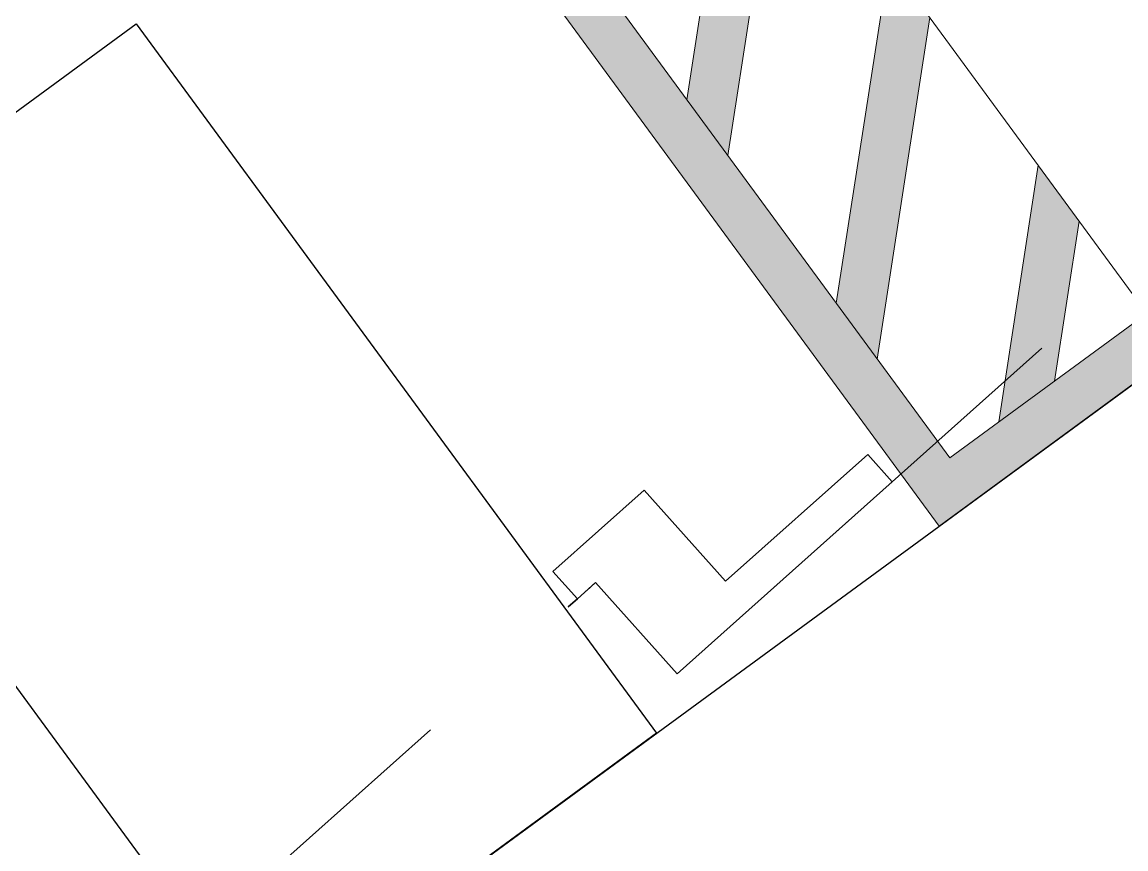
# Model space of a CAD drawing. Header units: millimetres. Extents: x 75184266 to 76346726, y -35850126 to -33679385.
# Drawn here: x 75397275 to 75401790, y -34522563 to -34519179 of the extents above; entities that cross this region are included whole.
import ezdxf

# ---------------------------------------------------------------- set-up
doc = ezdxf.new("R2010")
doc.units = ezdxf.units.MM
doc.header["$LTSCALE"] = 50
doc.header["$MEASUREMENT"] = 0
doc.linetypes.add('XR-지하3층$0$H', pattern=[1.3, 0.8, -0.5])
for name, color, linetype in [('XR-지하3층$0$5', 5, 'CONTINUOUS'), ('XR-지하3층$0$A-주차', 9, 'CONTINUOUS'), ('XR-지하3층$0$장애인', 11, 'CONTINUOUS')]:
    doc.layers.add(name, color=color, linetype=linetype)
doc.layers.add('건축', color=8, linetype='CONTINUOUS', plot=False)

# ---------------------------------------------------------------- blocks, each defined once
blk = doc.blocks.new('XR-지하3층$0$A$C73B52ADF')
at = {"layer": 'XR-지하3층$0$A-주차', "elevation": 0}
blk.add_lwpolyline([(-2037.7, 2465.6), (-37.7, 2465.6), (-37.7, -1134.4), (-2037.7, -1134.4)], close=True, dxfattribs=at)
blk = doc.blocks.new('XR-지하3층$0$장애인 주차')
at = {"layer": 'XR-지하3층$0$장애인', "lineweight": 5, "true_color": 0xffffff}
blk.add_hatch(color=7, dxfattribs=at).paths.add_polyline_path([(2472, 3994.9), (2472, -1005.1), (3842, -1005.1), (3842, -805.1), (2672, -805.1), (2672, 3794.9), (5572, 3794.9), (5572, -805.1), (4402, -805.1), (4402, -1005.1), (5772, -1005.1), (5772, 3994.9)])
h = blk.add_hatch(color=7, dxfattribs=at)
h.paths.add_polyline_path([(5572, 2794.9), (5572, 3077.8), (4854.8, 3794.9), (4572, 3794.9)])
h.paths.add_polyline_path([(4572, 3044.9), (4572, 2762.1), (5572, 1762.1), (5572, 2044.9)])
h.paths.add_polyline_path([(4572, 2012.1), (4572, 1729.2), (5572, 729.2), (5572, 1012.1)])
h.paths.add_polyline_path([(5572, -303.6), (5572, -20.8), (4572, 979.2), (4572, 696.4)])
h.paths.add_polyline_path([(4572, -53.6), (4572, -336.5), (5040.6, -805.1), (5323.4, -805.1)])
at = {"layer": 'XR-지하3층$0$5', "lineweight": 5}
for p, q in [((4572, 3794.9), (4572, -805.1)), ((5572, 1012.1), (4572, 2012.1)), ((5572, 729.2), (4572, 1729.2)), ((5572, -20.8), (4572, 979.2)), ((5572, -303.6), (4572, 696.4)), ((5323.4, -805.1), (4572, -53.6)), ((5040.6, -805.1), (4572, -336.5))]:
    blk.add_line(p, q, dxfattribs=at)
for points in [[(3842, -1005.1), (2472, -1005.1), (2472, 3994.9), (5772, 3994.9), (5772, -1005.1), (4402, -1005.1)], [(3842, -805.1), (2672, -805.1), (2672, 3794.9), (5572, 3794.9), (5572, -805.1), (4402, -805.1)]]:
    blk.add_lwpolyline(points, dxfattribs=at)

msp = doc.modelspace()

# ---------------------------------------------------------------- linework, layer by layer
at = {"layer": '건축'}
for p, q in [((75394837.9, -34525778.3), (75408069.1, -34516077.9)), ((75400152.4, -34521467.2), (75400734.3, -34520947.8)), ((75400734.3, -34520947.8), (75400834.2, -34521059.7)), ((75399446.4, -34521427.1), (75399819.5, -34521094.2)), ((75399546.3, -34521539), (75399446.4, -34521427.1)), ((75399546.3, -34521539), (75399509, -34521572.3))]:
    msp.add_line(p, q, dxfattribs=at)
at = {"layer": '건축', "linetype": 'XR-지하3층$0$H', "ltscale": 50}
msp.add_lwpolyline([(75398282, -34535456.9), (75393858.5, -34528959.8), (75392763.2, -34529705.5), (75391601, -34527998.6), (75391672, -34527950.3), (75394722.6, -34525227.6), (75395028.9, -34525570.8), (75399583.6, -34521505.7), (75399620.9, -34521472.4), (75399953.9, -34521845.4), (75404191.5, -34518063.3)], dxfattribs=at)
at = {"layer": '건축'}
for points in [[(75400834.2, -34521059.7), (75399953.9, -34521845.4)], [(75399546.3, -34521539), (75399620.9, -34521472.4)], [(75399620.9, -34521472.4), (75399953.9, -34521845.4)]]:
    msp.add_lwpolyline(points, dxfattribs=at)
at = {"layer": '건축', "ltscale": 0.5}
for points in [[(75400152.4, -34521467.2), (75399819.5, -34521094.2)], [(75399509, -34521572.3), (75399546.3, -34521539)]]:
    msp.add_lwpolyline(points, dxfattribs=at)

# ---------------------------------------------------------------- block references
at = {"layer": '건축', "xscale": -1, "rotation": 36.24693489493007}
msp.add_blockref('XR-지하3층$0$장애인 주차', (75405086.6, -34517018.2), dxfattribs=at)
at = {"layer": '건축', "rotation": 36.24761539007821}
msp.add_blockref('XR-지하3층$0$A$C73B52ADF', (75399230, -34521151.7, 0), dxfattribs=at)

doc.saveas('drawing.dxf')
